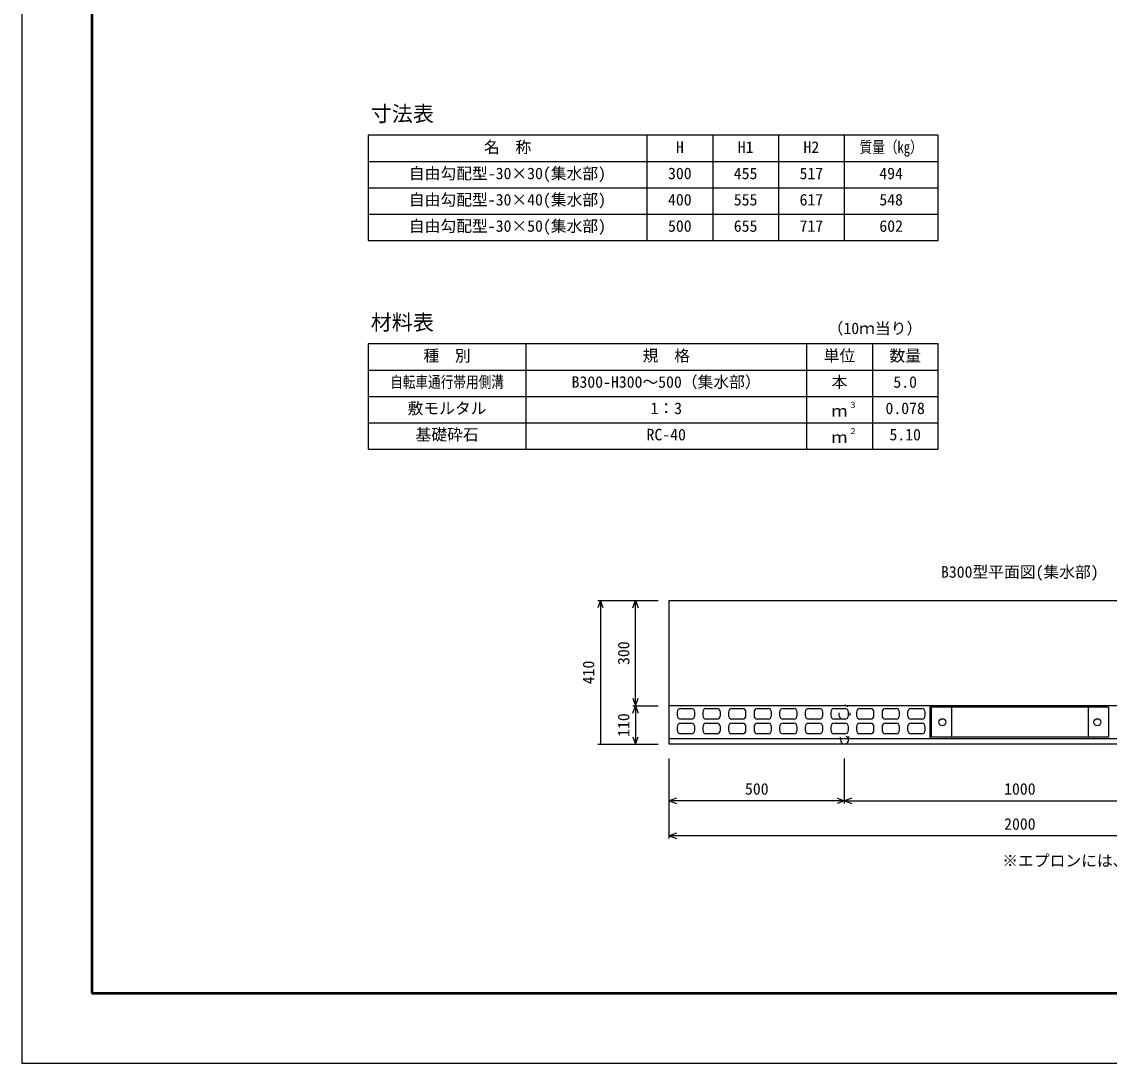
# Model space of a CAD drawing. Units: millimetres, scale not verified. Extents: x -12600 to 12600, y -5940 to 5940.
# Drawn here: x -12600 to -9500, y -5940 to -2970 of the extents above; entities that cross this region are included whole.
import ezdxf
from ezdxf.enums import TextEntityAlignment as Align

# ---------------------------------------------------------------- set-up
doc = ezdxf.new("R2010")
doc.units = ezdxf.units.MM
doc.header["$LTSCALE"] = 40
doc.linetypes.add('DOTTED', pattern=[1.75, 0.25, -1.5])
for name, color, linetype, lineweight in [('0-0_DIM', 7, 'Continuous', 25), ('0-1_Defpoints', 5, 'Continuous', 25), ('0-2_HATCH', 6, 'Continuous', 25), ('0-3_HYO', 3, 'Continuous', 25), ('0-4_HYO2', 4, 'Continuous', 25), ('0-5_OUTLINE', 3, 'Continuous', 25), ('0-6_OUTLINE2', 4, 'DOTTED', 25), ('0-7_TXT', 7, 'Continuous', 25), ('0-8_WAKU', 3, 'Continuous', 25)]:
    doc.layers.add(name, color=color, linetype=linetype, lineweight=lineweight)
doc.styles.add('ＭＳ ゴシック', font='')
doc.styles.get('ＭＳ ゴシック').set_extended_font_data('MS Gothic')

msp = doc.modelspace()

# ---------------------------------------------------------------- linework, layer by layer
at = {"layer": '0-0_DIM'}
for p, q in [((-10957.81, -4620.52), (-10785.31, -4620.52)), ((-10950.31, -4620.52), (-10950.31, -5030.52)), ((-10850.31, -4920.52), (-10850.31, -4620.52)), ((-10857.81, -4920.52), (-10785.31, -4920.52)), ((-10850.31, -4920.52), (-10850.31, -5030.52)), ((-10957.81, -5030.52), (-10785.31, -5030.52)), ((-10754.31, -5299.02), (-10754.31, -5070.52)), ((-10254.31, -5199.02), (-10254.31, -5070.52)), ((-10254.31, -5191.52), (-10754.31, -5191.52)), ((-10254.31, -5191.52), (-9254.31, -5191.52)), ((-8754.31, -5291.52), (-10754.31, -5291.52))]:
    msp.add_line(p, q, dxfattribs=at)
for points in [[(-10942.62, -4641.66), (-10950.31, -4620.52), (-10958.01, -4641.66)], [(-10858.01, -4641.66), (-10850.31, -4620.52), (-10842.62, -4641.66)], [(-10858.01, -4899.37), (-10850.31, -4920.52), (-10842.62, -4899.37)], [(-10858.01, -4941.66), (-10850.31, -4920.52), (-10842.62, -4941.66)], [(-10858.01, -5009.37), (-10850.31, -5030.52), (-10842.62, -5009.37)], [(-10733.17, -5183.82), (-10754.31, -5191.52), (-10733.17, -5199.21)], [(-10275.46, -5183.82), (-10254.31, -5191.52), (-10275.46, -5199.21)], [(-10233.17, -5183.82), (-10254.31, -5191.52), (-10233.17, -5199.21)], [(-10733.17, -5283.82), (-10754.31, -5291.52), (-10733.17, -5299.21)]]:
    msp.add_lwpolyline(points, dxfattribs=at)
at = {"layer": '0-1_Defpoints'}
msp.add_lwpolyline([(-12600, -5940), (-4200, -5940), (-4200, 0), (-12600, 0)], close=True, dxfattribs=at)
at = {"layer": '0-2_HATCH'}
for p, q in [((-10721.31, -4928.52), (-10691.31, -4928.52)), ((-10648.31, -4928.52), (-10618.31, -4928.52)), ((-10575.31, -4928.52), (-10545.31, -4928.52)), ((-10502.31, -4928.52), (-10472.31, -4928.52)), ((-10429.31, -4928.52), (-10399.31, -4928.52)), ((-10356.31, -4928.52), (-10326.31, -4928.52)), ((-10283.31, -4928.52), (-10253.31, -4928.52)), ((-10210.31, -4928.52), (-10180.31, -4928.52)), ((-10137.31, -4928.52), (-10107.31, -4928.52)), ((-10064.31, -4928.52), (-10034.31, -4928.52)), ((-10731.31, -4938.52), (-10731.31, -4948.52)), ((-10691.31, -4958.52), (-10721.31, -4958.52)), ((-10681.31, -4948.52), (-10681.31, -4938.52)), ((-10658.31, -4938.52), (-10658.31, -4948.52)), ((-10618.31, -4958.52), (-10648.31, -4958.52)), ((-10608.31, -4948.52), (-10608.31, -4938.52)), ((-10585.31, -4938.52), (-10585.31, -4948.52)), ((-10545.31, -4958.52), (-10575.31, -4958.52)), ((-10535.31, -4948.52), (-10535.31, -4938.52)), ((-10512.31, -4938.52), (-10512.31, -4948.52)), ((-10472.31, -4958.52), (-10502.31, -4958.52)), ((-10462.31, -4948.52), (-10462.31, -4938.52)), ((-10439.31, -4938.52), (-10439.31, -4948.52)), ((-10399.31, -4958.52), (-10429.31, -4958.52)), ((-10389.31, -4948.52), (-10389.31, -4938.52)), ((-10366.31, -4938.52), (-10366.31, -4948.52)), ((-10326.31, -4958.52), (-10356.31, -4958.52)), ((-10316.31, -4948.52), (-10316.31, -4938.52)), ((-10293.31, -4938.52), (-10293.31, -4948.52)), ((-10253.31, -4958.52), (-10283.31, -4958.52)), ((-10243.31, -4948.52), (-10243.31, -4938.52)), ((-10220.31, -4938.52), (-10220.31, -4948.52)), ((-10180.31, -4958.52), (-10210.31, -4958.52)), ((-10170.31, -4948.52), (-10170.31, -4938.52)), ((-10147.31, -4938.52), (-10147.31, -4948.52)), ((-10107.31, -4958.52), (-10137.31, -4958.52)), ((-10097.31, -4948.52), (-10097.31, -4938.52)), ((-10074.31, -4938.52), (-10074.31, -4948.52)), ((-10034.31, -4958.52), (-10064.31, -4958.52)), ((-10024.31, -4948.52), (-10024.31, -4938.52)), ((-10731.31, -4980.52), (-10731.31, -4990.52)), ((-10721.31, -4970.52), (-10691.31, -4970.52)), ((-10681.31, -4990.52), (-10681.31, -4980.52)), ((-10658.31, -4980.52), (-10658.31, -4990.52)), ((-10648.31, -4970.52), (-10618.31, -4970.52)), ((-10608.31, -4990.52), (-10608.31, -4980.52)), ((-10585.31, -4980.52), (-10585.31, -4990.52)), ((-10575.31, -4970.52), (-10545.31, -4970.52)), ((-10535.31, -4990.52), (-10535.31, -4980.52)), ((-10512.31, -4980.52), (-10512.31, -4990.52)), ((-10502.31, -4970.52), (-10472.31, -4970.52)), ((-10462.31, -4990.52), (-10462.31, -4980.52)), ((-10439.31, -4980.52), (-10439.31, -4990.52)), ((-10429.31, -4970.52), (-10399.31, -4970.52)), ((-10389.31, -4990.52), (-10389.31, -4980.52)), ((-10366.31, -4980.52), (-10366.31, -4990.52)), ((-10356.31, -4970.52), (-10326.31, -4970.52)), ((-10316.31, -4990.52), (-10316.31, -4980.52)), ((-10293.31, -4980.52), (-10293.31, -4990.52)), ((-10283.31, -4970.52), (-10253.31, -4970.52)), ((-10243.31, -4990.52), (-10243.31, -4980.52)), ((-10220.31, -4980.52), (-10220.31, -4990.52)), ((-10210.31, -4970.52), (-10180.31, -4970.52)), ((-10170.31, -4990.52), (-10170.31, -4980.52)), ((-10147.31, -4980.52), (-10147.31, -4990.52)), ((-10137.31, -4970.52), (-10107.31, -4970.52)), ((-10097.31, -4990.52), (-10097.31, -4980.52)), ((-10074.31, -4980.52), (-10074.31, -4990.52)), ((-10064.31, -4970.52), (-10034.31, -4970.52)), ((-10024.31, -4990.52), (-10024.31, -4980.52)), ((-10691.31, -5000.52), (-10721.31, -5000.52)), ((-10618.31, -5000.52), (-10648.31, -5000.52)), ((-10545.31, -5000.52), (-10575.31, -5000.52)), ((-10472.31, -5000.52), (-10502.31, -5000.52)), ((-10399.31, -5000.52), (-10429.31, -5000.52)), ((-10326.31, -5000.52), (-10356.31, -5000.52)), ((-10253.31, -5000.52), (-10283.31, -5000.52)), ((-10180.31, -5000.52), (-10210.31, -5000.52)), ((-10107.31, -5000.52), (-10137.31, -5000.52)), ((-10034.31, -5000.52), (-10064.31, -5000.52))]:
    msp.add_line(p, q, dxfattribs=at)
for centre, start, end in [((-10721.31, -4938.52), 90, 180), ((-10691.31, -4938.52), 0, 90), ((-10648.31, -4938.52), 90, 180), ((-10618.31, -4938.52), 0, 90), ((-10575.31, -4938.52), 90, 180), ((-10545.31, -4938.52), 0, 90), ((-10502.31, -4938.52), 90, 180), ((-10472.31, -4938.52), 0, 90), ((-10429.31, -4938.52), 90, 180), ((-10399.31, -4938.52), 0, 90), ((-10356.31, -4938.52), 90, 180), ((-10326.31, -4938.52), 0, 90), ((-10283.31, -4938.52), 90, 180), ((-10253.31, -4938.52), 0, 90), ((-10210.31, -4938.52), 90, 180), ((-10180.31, -4938.52), 0, 90), ((-10137.31, -4938.52), 90, 180), ((-10107.31, -4938.52), 0, 90), ((-10064.31, -4938.52), 90, 180), ((-10034.31, -4938.52), 0, 90), ((-10721.31, -4948.52), 180, 270), ((-10691.31, -4948.52), 270, 0), ((-10648.31, -4948.52), 180, 270), ((-10618.31, -4948.52), 270, 0), ((-10575.31, -4948.52), 180, 270), ((-10545.31, -4948.52), 270, 0), ((-10502.31, -4948.52), 180, 270), ((-10472.31, -4948.52), 270, 0), ((-10429.31, -4948.52), 180, 270), ((-10399.31, -4948.52), 270, 0), ((-10356.31, -4948.52), 180, 270), ((-10326.31, -4948.52), 270, 0), ((-10283.31, -4948.52), 180, 270), ((-10253.31, -4948.52), 270, 0), ((-10210.31, -4948.52), 180, 270), ((-10180.31, -4948.52), 270, 0), ((-10137.31, -4948.52), 180, 270), ((-10107.31, -4948.52), 270, 0), ((-10064.31, -4948.52), 180, 270), ((-10034.31, -4948.52), 270, 0), ((-10721.31, -4980.52), 90, 180), ((-10721.31, -4990.52), 180, 270), ((-10691.31, -4980.52), 0, 90), ((-10691.31, -4990.52), 270, 0), ((-10648.31, -4980.52), 90, 180), ((-10648.31, -4990.52), 180, 270), ((-10618.31, -4980.52), 0, 90), ((-10618.31, -4990.52), 270, 0), ((-10575.31, -4980.52), 90, 180), ((-10575.31, -4990.52), 180, 270), ((-10545.31, -4980.52), 0, 90), ((-10545.31, -4990.52), 270, 0), ((-10502.31, -4980.52), 90, 180), ((-10502.31, -4990.52), 180, 270), ((-10472.31, -4980.52), 0, 90), ((-10472.31, -4990.52), 270, 0), ((-10429.31, -4980.52), 90, 180), ((-10429.31, -4990.52), 180, 270), ((-10399.31, -4980.52), 0, 90), ((-10399.31, -4990.52), 270, 0), ((-10356.31, -4980.52), 90, 180), ((-10356.31, -4990.52), 180, 270), ((-10326.31, -4980.52), 0, 90), ((-10326.31, -4990.52), 270, 0), ((-10283.31, -4980.52), 90, 180), ((-10283.31, -4990.52), 180, 270), ((-10253.31, -4980.52), 0, 90), ((-10253.31, -4990.52), 270, 0), ((-10210.31, -4980.52), 90, 180), ((-10210.31, -4990.52), 180, 270), ((-10180.31, -4980.52), 0, 90), ((-10180.31, -4990.52), 270, 0), ((-10137.31, -4980.52), 90, 180), ((-10137.31, -4990.52), 180, 270), ((-10107.31, -4980.52), 0, 90), ((-10107.31, -4990.52), 270, 0), ((-10064.31, -4980.52), 90, 180), ((-10064.31, -4990.52), 180, 270), ((-10034.31, -4980.52), 0, 90), ((-10034.31, -4990.52), 270, 0)]:
    msp.add_arc(centre, 10, start, end, dxfattribs=at)
at = {"layer": '0-3_HYO'}
for p, q in [((-10817.5, -3293.87), (-10817.5, -3593.87)), ((-10630, -3293.87), (-10630, -3593.87)), ((-10442.5, -3293.87), (-10442.5, -3593.87)), ((-10255, -3293.87), (-10255, -3593.87)), ((-11612.5, -3368.87), (-9987.5, -3368.87)), ((-11162.5, -3888.65), (-11162.5, -4188.65)), ((-10362.5, -3888.65), (-10362.5, -4188.65)), ((-10175, -3888.65), (-10175, -4188.65)), ((-11612.5, -3963.65), (-9987.5, -3963.65))]:
    msp.add_line(p, q, dxfattribs=at)
for points in [[(-11612.5, -3593.87), (-9987.5, -3593.87), (-9987.5, -3293.87), (-11612.5, -3293.87)], [(-11612.5, -4188.65), (-9987.5, -4188.65), (-9987.5, -3888.65), (-11612.5, -3888.65)]]:
    msp.add_lwpolyline(points, close=True, dxfattribs=at)
at = {"layer": '0-4_HYO2'}
for p, q in [((-11612.5, -3443.87), (-9987.5, -3443.87)), ((-11612.5, -3518.87), (-9987.5, -3518.87)), ((-11612.5, -4038.65), (-9987.5, -4038.65)), ((-11612.5, -4113.65), (-9987.5, -4113.65))]:
    msp.add_line(p, q, dxfattribs=at)
at = {"layer": '0-5_OUTLINE'}
for p, q in [((-10754.31, -5030.52), (-10754.31, -4620.52)), ((-10754.31, -4620.52), (-8754.31, -4620.52)), ((-8754.31, -4920.52), (-10754.31, -4920.52)), ((-10011.31, -4920.52), (-10011.31, -5014.52)), ((-8754.31, -5014.52), (-10754.31, -5014.52)), ((-8754.31, -5030.52), (-10754.31, -5030.52))]:
    msp.add_line(p, q, dxfattribs=at)
at = {"layer": '0-6_OUTLINE2', "linetype": 'Continuous'}
for p, q in [((-9949.31, -4925.01), (-9949.31, -5010.02)), ((-9559.31, -4925.01), (-9559.31, -5010.02)), ((-9501.81, -4925.01), (-9501.81, -5010.02)), ((-9501.81, -5010.02), (-10006.81, -5010.02))]:
    msp.add_line(p, q, dxfattribs=at)
at = {"layer": '0-6_OUTLINE2'}
for p, q in [((-10270.81, -4940.52), (-10265.81, -5018.02)), ((-10242.81, -5018.02), (-10237.81, -4940.52))]:
    msp.add_line(p, q, dxfattribs=at)
at = {"layer": '0-6_OUTLINE2', "linetype": 'Continuous'}
msp.add_lwpolyline([(-9501.81, -4925.01), (-10006.81, -4925.01), (-10006.81, -5010.02)], dxfattribs=at)
for centre in [(-9975.31, -4967.52), (-9533.31, -4967.52)]:
    msp.add_circle(centre, 10, dxfattribs=at)
msp.add_arc((-10254.31, -5018.02), 11.5, 162.2809, 17.7191, dxfattribs=at)
at = {"layer": '0-6_OUTLINE2'}
msp.add_arc((-10254.31, -5018.02), 11.5, 17.71912, 162.28088, dxfattribs=at)
msp.add_ellipse((-10254.31, -4940.52), major_axis=(0, 21.45), ratio=0.769231, dxfattribs=at)
at = {"layer": '0-8_WAKU', "lineweight": 50}
msp.add_lwpolyline([(-12400, -5740), (-4400, -5740), (-4400, -200), (-12400, -200)], close=True, dxfattribs=at)

# ---------------------------------------------------------------- texts
at = {"layer": '0-0_DIM', "style": 'ＭＳ ゴシック'}
for s, p in [('300', (-10857.81, -4804.27)), ('410', (-10957.81, -4859.27)), ('110', (-10857.81, -5009.27))]:
    msp.add_text(s, height=32.99, rotation=90, dxfattribs=at).set_placement(p, align=Align.BOTTOM_LEFT)
for s, p in [('500', (-10538.06, -5184.02)), ('1000', (-9799.31, -5184.02)), ('2000', (-9799.31, -5284.02))]:
    msp.add_text(s, height=32.99, dxfattribs=at).set_placement(p, align=Align.BOTTOM_LEFT)
at = {"layer": '0-7_TXT', "style": 'ＭＳ ゴシック'}
for s, height, p in [('寸法表', 43.99, (-11605, -3267.62)), ('名\u3000称', 32.99, (-11282.5, -3353.87)), ('H', 32.99, (-10735, -3353.87)), ('H1', 32.99, (-10558.75, -3353.87)), ('H2', 32.99, (-10371.25, -3353.87)), ('自由勾配型-30×30(集水部)', 32.99, (-11496.25, -3428.87)), ('300', 32.99, (-10757.5, -3428.87)), ('455', 32.99, (-10570, -3428.87)), ('517', 32.99, (-10382.5, -3428.87)), ('494', 32.99, (-10155, -3428.87)), ('自由勾配型-30×40(集水部)', 32.99, (-11496.25, -3503.87)), ('400', 32.99, (-10757.5, -3503.87)), ('555', 32.99, (-10570, -3503.87)), ('617', 32.99, (-10382.5, -3503.87)), ('548', 32.99, (-10155, -3503.87)), ('自由勾配型-30×50(集水部)', 32.99, (-11496.25, -3578.87)), ('500', 32.99, (-10757.5, -3578.87)), ('655', 32.99, (-10570, -3578.87)), ('717', 32.99, (-10382.5, -3578.87)), ('602', 32.99, (-10155, -3578.87)), ('材料表', 43.99, (-11605, -3862.4)), ('（10ｍ当り）', 32.99, (-10302.5, -3870.65)), ('種\u3000別', 32.99, (-11455, -3948.65)), ('規\u3000格', 32.99, (-10830, -3948.65)), ('単位', 32.99, (-10313.75, -3948.65)), ('数量', 32.99, (-10126.25, -3948.65)), ('B300-H300～500（集水部）', 32.99, (-11032.5, -4023.65)), ('本', 32.99, (-10291.25, -4023.65)), ('5.0', 32.99, (-10115, -4023.65)), ('敷モルタル', 32.99, (-11500, -4098.65)), ('1：3', 32.99, (-10807.5, -4098.65)), ('３', 16.5, (-10242.09, -4075.87)), ('0.078', 32.99, (-10137.5, -4098.65)), ('ｍ', 32.99, (-10291.25, -4106.15)), ('基礎砕石', 32.99, (-11477.5, -4173.65)), ('RC-40', 32.99, (-10818.75, -4173.65)), ('ｍ', 32.99, (-10291.25, -4181.15)), ('２', 16.5, (-10242.09, -4150.87)), ('5.10', 32.99, (-10126.25, -4173.65)), ('B300型平面図(集水部)', 32.99, (-9979.31, -4565.34)), ('※エプロンには、すべり抵抗値をあげるため模様を付す。', 32.99, (-9804.62, -5388.65))]:
    msp.add_text(s, height=height, dxfattribs=at).set_placement(p, align=Align.BOTTOM_LEFT)
at = {"layer": '0-7_TXT', "style": 'ＭＳ ゴシック', "width": 0.8}
for s, p in [('質量（kg）', (-10211.25, -3353.87)), ('自転車通行帯用側溝', (-11549.5, -4023.65))]:
    msp.add_text(s, height=32.99, dxfattribs=at).set_placement(p, align=Align.BOTTOM_LEFT)

doc.saveas('drawing.dxf')
